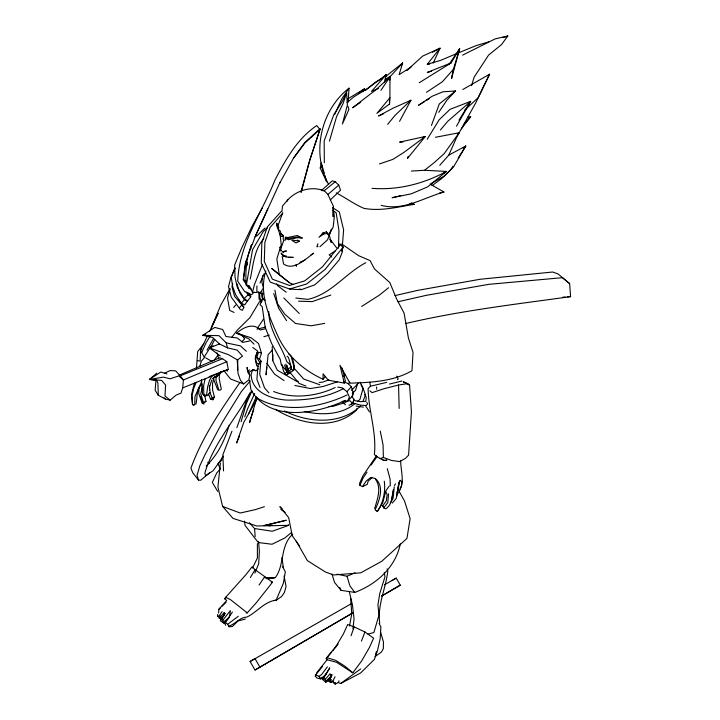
<?xml version="1.0" encoding="UTF-8"?>
<svg xmlns="http://www.w3.org/2000/svg" width="720" height="720" viewBox="0 0 720 720"><rect width="100%" height="100%" fill="white"/><g stroke="black" fill="none" stroke-linecap="round" stroke-linejoin="round"><path stroke-width="1.08" d="M237.708 370.026L237.717 360.063L228.573 354.735L209.439 347.958L213.147 345.816M256.914 285.984L256.86 291.528L259.902 293.148L263.619 293.778M338.508 248.193L338.94 230.58L336.141 212.733L332.604 210.357M298.314 381.33L296.145 381.069L277.335 370.206L272.754 360.648L272.853 354.546M360.585 102.276L352.593 107.766L375.957 89.766L389.925 76.878L389.934 97.776L376.884 113.355L389.493 104.031L389.574 98.604M389.88 80.136L389.925 76.878L380.961 90.279M196.443 368.316L197.685 351.603L203.814 343.773M200.52 351.567L200.16 361.062L197.388 360.639M222.156 611.622L218.601 616.68L217.575 616.149L217.629 614.52M199.017 387.423L198.774 393.525L202.239 403.326L205.956 401.319L204.588 394.974M211.752 379.917L209.565 387.045L210.033 392.265L207.675 395.451L203.877 395.235L203.616 385.794L205.119 378.747M218.628 613.062L218.844 609.309L226.728 600.498M284.598 364.95L286.74 371.97L287.757 373.104L288.63 372.528L287.694 371.331L285.849 364.113M348.129 102.087L349.038 88.155C320.814 110.034 311.067 153.081 328.599 184.401M272.403 349.947L268.083 354.78L266.058 374.832L266.724 367.236M389.493 104.031L389.934 97.776M342.324 246.267L343.611 229.869L339.318 211.995L332.73 207.711M401.922 481.059L401.571 485.64L398.592 493.101M156.015 379.503L155.142 390.285L158.265 395.271L165.51 399.087L170.145 400.158L176.157 395.091L180.927 393.174L182.718 387.9L183.411 379.998L180.27 375.831L175.626 370.836L170.1 370.575L164.403 373.311M260.829 360.855L259.722 374.301L264.519 387.873L268.884 392.895M388.557 493.731L387.783 502.65L383.643 508.059L382.716 505.881L386.298 501.021L387.153 494.604L385.794 491.832M392.337 503.073L396.252 498.447L398.385 485.19L400.302 480.258L399.033 482.418L398.331 489.897L397.053 492.3M284.985 240.633L285.3 237.294M262.593 275.76L261.936 282.456L263.556 288.045L259.902 293.148M342.027 249.255L341.838 251.253L343.26 247.005L340.173 244.917L322.38 266.922L304.668 280.899L289.467 285.453L272.34 279.162L264.285 261.459L264.888 242.325L270.045 227.502L282.735 213.156M394.272 486.819L393.102 498.339L390.474 502.911M220.41 463.041L217.926 487.053L222.642 506.466L232.983 518.4L256.779 525.969L288.117 525.384M352.926 628.785L354.051 618.831L352.44 604.872L349.308 591.75M281.862 211.671L282.51 206.073L287.649 199.953C297.072 190.098 311.247 185.931 324.252 190.728L327.924 194.436L333.486 206.514L333.153 216.684L333.018 207.324L334.35 216.396L333.162 227.034L328.698 235.404M278.874 227.439L276.687 223.254L276.48 225.054L280.341 235.332L281.511 236.502L282.735 236.277L283.284 235.584L281.169 233.775L280.017 230.607M280.746 250.965L281.115 247.887M285.651 238.887L285.876 237.078L287.649 237.519L297.198 235.521L302.166 237.969L297.234 237.699L288.549 239.742L286.794 238.617L285.651 238.887L297.216 237.033L302.166 237.969M245.835 261.675L243.63 278.883L246.015 282.24M219.303 617.301L219.528 615.555L220.698 616.743M293.922 369.234L294.345 365.958L292.302 357.57M346.338 94.95L346.617 92.871L341.676 102.402L333.846 114.579L324.171 140.949L324.324 162.765M206.55 395.028L207.711 386.541L209.61 380.169L212.373 375.399M225.639 625.302L224.766 623.259L226.089 620.766L229.428 617.184L230.373 610.605L222.876 620.145L223.587 623.007L225.09 622.386M374.643 508.464C377.37 499.311 381.816 488.097 375.525 479.259M393.282 489.744C391.896 496.503 392.31 504.747 385.722 508.851L384.174 508.095L382.716 505.881M452.808 71.559L451.539 78.615L459.675 48.681L448.875 64.692M249.786 375.075L248.193 373.023L247.068 367.425L247.374 370.143L249.786 375.075L248.904 379.872L243.63 383.958L230.508 378.981L223.839 370.566M352.476 396.576L353.439 391.473M349.488 626.004L351.765 613.89L350.676 598.491M249.354 286.623L246.303 285.462L252.567 249.723L263.187 231.624L267.12 228.051M391.473 500.868L393.381 490.959M324.9 175.536L326.7 181.881L320.22 168.093L321.318 162.846L324.306 173.421M396.756 496.269L399.033 482.418M323.739 677.979L320.571 678.924L316.881 677.979L315.306 676.098L317.25 672.012L327.267 659.529M250.614 248.931L251.631 244.638C246.321 257.31 245.124 271.98 246.303 285.462M384.435 82.188L386.208 74.727L367.983 88.245L353.592 97.029L347.148 102.591M349.038 405.261L352.782 403.632L353.925 399.348L351.963 396.621L353.322 393.039L351.378 386.766L347.949 383.454L343.737 381.915M265.824 271.044C258.651 293.526 269.091 316.557 278.244 336.852C287.298 356.202 303.903 370.449 323.1 379.269L325.152 376.722M214.038 377.397L216.126 377.1L217.98 375.192L214.038 377.397L212.535 383.589L212.607 390.177L214.452 397.053L212.886 399.78L210.465 398.988L208.611 394.11M251.091 246.798L251.631 244.638M256.878 292.527L252.468 292.275L254.421 284.652L262.557 264.321M351.36 403.821L352.926 403.056L353.925 399.348M232.758 283.752L231.957 286.704L234.603 296.343L243.873 307.332L242.325 310.338L240.12 309.285L231.273 297.126L228.519 286.659L231.048 276.993L235.278 268.254M300.978 191.988L309.537 160.731L319.878 129.483L316.746 125.541C297.144 138.825 285.543 159.696 274.896 180.198C261.675 213.318 238.842 244.584 237.753 281.313L244.683 291.528L251.64 294.759L253.827 292.284M375.543 654.633L376.389 651.591M301.158 192.366L309.951 159.759L320.292 128.511L305.082 142.263L293.976 157.302L279.666 183.204M230.112 288.945L227.529 298.035L229.698 310.41L234.063 312.435M241.101 421.767L246.294 403.713L251.928 390.924M329.436 141.138L336.609 116.541L343.071 103.554L346.617 92.871L347.373 105.102L342.405 124.011L348.957 109.368L348.021 106.434M199.71 366.534L201.285 361.26L204.786 357.138L204.84 355.878L211.923 344.961L214.731 339.381M400.302 543.852C395.775 567.171 376.344 584.469 354.762 592.416L341.046 590.346L334.521 582.39L332.037 574.119M471.555 85.626L474.12 77.22L488.61 55.062L501.48 44.631L507.816 36L495.252 38.844L462.618 55.134M453.303 69.507L459.675 48.681L451.044 62.955L419.229 82.728M357.777 383.022L355.518 390.366L352.323 393.453M195.876 404.217C197.712 397.449 195.813 389.187 202.203 384.093M229.122 425.25C224.919 440.352 217.467 455.112 206.172 466.002M253.755 409.302L249.507 422.658L256.986 397.458M260.469 363.483L256.77 357.678L258.543 352.152L261.513 353.25L259.515 359.055L261.378 361.674M223.587 623.007L220.383 620.694L225.027 613.539L224.154 612.684L220.275 617.202L220.968 618.804L225.027 613.539M331.362 229.086L329.319 235.368L331.245 242.406L329.967 239.508M219.033 616.734L219.492 615.33L220.275 617.202L219.033 616.734L219.195 618.165L220.968 618.804M224.766 623.259L232.425 612.036M408.186 156.357L407.502 158.454L425.286 136.485L399.591 142.128L402.93 142.011M194.445 383.013L191.475 394.677L192.519 404.622L193.986 405.45M252.504 370.215L251.163 374.265C251.451 392.445 271.206 398.952 286.353 400.068C306.018 400.482 326.034 397.845 343.611 388.53M281.277 247.419L283.797 240.327M351.054 635.706L354.204 626.94L347.688 624.51L343.494 633.771L334.872 648.288M234.747 267.975L231.327 277.326L232.578 286.344L235.647 294.714L241.281 303.165L244.719 304.938L247.257 301.221L244.395 299.709L239.787 292.959L236.925 283.77M244.674 416.88L247.752 408.447L254.655 393.516M431.46 125.46L439.299 103.968L455.481 90.99L442.971 91.782L432.063 96.291L418.437 105.318L424.764 101.457M278.154 225.225L282.717 212.877M317.979 243.774L316.872 246.753L318.024 246.591M192.519 404.622L192.042 395.784L193.842 387.918L196.227 382.239M250.812 248.202L245.421 262.647L243.216 279.855L249.174 288.243L251.208 289.044M252 245.16L255.465 235.881L267.75 208.98M363.843 90.747L364.599 88.74L347.715 98.946M257.184 352.116L255.276 357.12L256.221 362.241L258.921 364.563M231.966 431.199L222.84 454.878L223.551 470.907M361.44 641.088L364.95 631.98L354.204 626.94M236.871 427.626L246.492 400.473L250.425 392.481M342.585 251.28L339.273 259.794L327.852 273.213L314.847 284.805L301.572 289.575L295.452 289.44L289.62 289.026L270.252 282.114L261.234 262.926L261.873 242.595L267.417 226.863L281.178 211.536M334.71 114.381L341.928 98.694L349.038 88.155M362.97 401.265L365.472 395.019L362.475 386.559L361.098 384.966M239.58 435.789L236.61 443.007L243.801 422.307L256.887 399.285M254.853 573.12L258.696 563.778L259.362 551.133L258.525 541.386M328.554 235.206L329.832 232.119M263.817 298.791L262.323 299.439L260.046 304.704L262.179 306.639L265.221 327.429L271.548 343.314L280.251 359.361L281.223 364.563L285.183 369.495M335.025 676.791L332.892 681.012L334.512 683.667L335.466 684L338.274 682.524L338.994 680.859M439.758 165.312L448.794 155.142L456.678 137.277L475.812 102.726L489.564 74.241L462.834 89.487M204.255 357.192L201.681 352.575L206.064 342.729L210.006 336.474M260.019 282.978L264.114 273.78M266.319 578.628L273.672 578.313L275.445 577.503C284.94 564.228 279.9 545.625 292.752 534.177M248.535 413.955L256.293 396.801M250.173 279.153C253.386 265.347 253.863 249.948 263.826 238.509M255.051 236.853L280.071 182.232M433.197 63.081L440.082 48.168L422.748 56.052L409.608 67.95L399.096 74.7L402.633 62.982L385.803 76.464M273.933 600.588L276.021 600.426L283.401 583.191L285.318 571.806L282.438 566.325M331.056 676.863L327.132 681.606L325.746 682.218L325.179 679.383L329.886 674.082L331.938 674.91L328.887 681.111L330.597 682.488L333.297 681.75L333.945 683.118L335.466 684M352.782 403.632L349.929 400.716L342.126 401.481L343.8 403.371L347.589 401.076L349.425 397.161L346.914 391.635L342.333 387.873L337.734 387.117M209.628 331.335L218.16 313.209L211.32 328.032L220.635 305.37L229.86 288.909M201.681 352.575L200.583 350.244L207.252 336.33M252.558 567.963L257.409 557.91L257.382 543.564M357.129 408.429L356.148 410.445C333.558 431.037 299.124 424.062 275.382 409.275M323.1 379.269L323.091 373.806L328.248 380.196L344.277 383.094L345.393 380.925L342.126 368.037M363.042 91.719L364.599 88.74L358.407 93.474M322.641 679.536L329.733 667.971L322.641 679.536L325.746 682.218M331.938 674.91L328.887 681.111L331.416 682.524M287.055 365.328L288.54 371.313L286.74 371.97L287.766 370.062L288.954 371.988L288.63 372.528M286.875 201.591L287.82 199.836M399.546 121.365L410.985 100.197L392.967 108.207L378.549 115.983L383.571 113.787M315.306 676.098L316.296 674.316M262.44 207.666L252.072 226.251L241.677 248.049L234.657 264.996L235.026 277.2L237.438 287.73L244.197 298.575L247.617 300.942L250.794 296.775L248.85 293.058M207.027 350.154L213.354 338.814M401.544 64.944L402.633 62.982L390.825 75.879L385.254 79.416M201.555 381.87L194.976 396.468L194.724 404.586L192.582 404.46M279.738 247.788L280.818 245.889L276.822 259.029L279.288 274.671L289.494 282.753L293.526 284.571M456.48 126.225L470.655 101.376L450.045 109.332L439.155 119.808L427.23 139.221M329.868 681.318L330.831 679.644M389.259 486.009L385.902 490.797L382.671 502.974L377.415 511.371L376.236 510.669M371.907 477.927L368.199 481.041L367.245 484.389L362.484 486.603L359.901 485.316L363.15 477.909L366.993 472.203M287.757 373.104L288.954 371.988M223.524 456.147L213.111 470.727L205.533 475.794L204.858 473.031C213.309 443.961 234.522 420.336 249.255 394.317L251.793 390.861M250.326 577.557L255.078 569.709L252.054 566.802L246.096 574.497L225.648 597.348L224.631 598.788L226.35 600.111M259.551 301.617L249.912 317.655L237.411 330.03L231.651 337.473M458.946 120.195L470.655 101.376L447.705 121.347L440.379 130.032M452.934 166.275L450.594 169.956L441.549 178.659L432.045 185.634M458.199 157.977L465.804 145.998L448.794 155.142M388.098 79.695L389.925 76.878M248.22 371.502L249.381 369.774M438.759 112.356L446.886 100.188L455.481 90.99L453.51 92.052M257.355 328.266L263.43 319.203M362.484 486.603L366.309 480.906L370.899 477.351L375.327 478.548C384.705 486.747 379.44 500.364 375.111 509.841L377.415 511.371C383.247 502.686 385.704 491.481 384.264 481.149M259.083 585.036L264.771 576.63L255.078 569.709M400.131 489.231C404.532 480.501 400.59 469.881 400.671 460.521M220.383 620.694L224.568 614.592L224.154 612.684M221.409 371.835L219.528 374.499L219.159 378.522L221.31 389.25L219.762 390.366M221.301 458.973L223.101 456.444M435.429 137.286L459.162 132.768L444.177 153.621L434.682 162.207L424.557 170.28L411.417 171.054M376.416 455.796L362.79 476.073L359.577 483.381L359.901 485.316M370.998 465.111L377.01 456.714L383.769 460.476L386.766 460.224M264.771 576.63L272.502 582.228L256.203 602.865L247.257 612.855L246.141 613.026M293.562 158.274L304.668 143.235L319.878 129.483M217.998 355.05L214.002 360.468L211.275 361.026L205.803 357.939M394.362 485.46L395.577 483.804M336.285 645.948L326.205 658.44L327.078 659.754L336.519 662.283L352.836 672.804L361.629 660.96L369.369 647.595L373.599 638.181L364.95 631.98M327.384 666.864L321.642 674.523L319.158 676.305L315.54 675.063M335.529 647.442L338.13 644.067M461.358 128.781L470.637 116.793L467.532 117.306M260.109 362.466L258.111 365.022L256.869 379.323L259.992 387.378M227.133 619.794L228.492 618.066M429.48 64.179L427.302 64.251L440.082 48.168L432.513 52.2M343.26 247.005L325.062 269.478L306.657 283.968L289.62 289.026M316.791 673.434L322.371 666.639M387.666 124.326L395.136 115.272L410.985 100.197M250.173 380.961L241.272 391.689L222.282 422.424L204.849 454.977L199.818 465.858L197.037 475.308L198.495 480.114L200.754 480.213L209.574 472.797M320.22 168.093L322.326 165.582M384.858 76.329L386.208 74.727L371.52 91.368L378.459 88.497M233.694 307.431L235.764 304.992M239.418 307.827L241.569 305.289M331.263 652.518L326.205 658.44L327.654 657.855L335.835 660.456L344.844 666.162L352.836 672.804M332.703 650.826L334.152 649.134M239.823 382.644C221.166 409.554 202.122 437.13 190.917 468.198L192.753 472.734L198.495 480.114M454.068 68.562L442.413 81.729L426.492 92.295M200.583 350.244L201.969 348.687M327.69 233.505L326.376 231.867L322.875 233.001L319.005 237.339L323.811 233.892L327.69 233.505L329.04 235.791L327.564 239.778L319.887 246.744M463.275 125.055L470.637 116.793L468.774 118.044M220.248 469.044L216.738 472.959L212.319 482.409L217.701 491.427M241.281 303.165L244.395 299.709M221.139 371.556L216.126 377.1L215.964 380.403L218.907 390.123L217.746 389.826L213.579 379.233M488.052 75.897L489.564 74.241L478.098 97.794L464.499 110.313M346.914 391.635L351.378 386.766M334.512 683.667L335.511 682.578M330.282 680.967L331.299 679.887L329.229 680.112L330.282 680.967L330.597 682.488L332.892 681.012L333.297 681.75M326.664 673.326L323.253 676.863L320.022 678.258L319.158 676.305M351.477 390.384L358.128 383.49M348.3 383.751L349.857 382.149M347.589 401.076L351.963 396.621M386.631 382.365L370.449 386.235L368.118 388.611C368.487 410.787 376.758 432.27 374.373 454.518L377.01 456.714M241.695 341.892L244.692 338.895M222.003 459.855L218.025 463.743L220.104 468.405M224.631 598.788L226.179 597.258M244.197 298.575L248.076 294.822L246.285 292.122M256.491 236.232L265.005 228.006M218.844 609.309L220.446 607.761M222.048 606.222L226.053 602.361M330.291 199.926L340.56 190.197L338.742 185.112L335.223 181.719L332.28 180.855L321.291 190.602M397.476 379.611L398.178 378.981L396.801 376.092M343.737 376.209L345.312 374.805M327.924 194.436L338.742 185.112M158.265 395.271L157.932 383.085L156.699 380.457L149.418 379.458L156.69 373.257M406.989 70.506L411.183 66.96M223.362 622.215L229.428 617.184M253.296 369.963L255.969 370.773L258.228 368.874M354.879 403.668C341.217 415.152 320.886 415.323 304.227 411.462M357.381 401.589L359.874 399.501L362.97 388.8L360.225 382.293M365.589 90.27L375.399 82.215L382.014 78.552M291.555 532.431L284.868 537.939L272.043 544.248L258.255 542.547L244.962 525.285L244.647 521.127M335.223 181.719L324.252 190.728L322.272 190.647M338.274 682.524L340.65 683.514L360.639 668.943M225.162 622.035L227.628 624.312L238.293 616.275M388.575 287.73L379.341 295.146L361.638 306.468M288.936 373.221L290.601 371.898M360.477 406.08C340.488 425.268 307.557 422.82 284.553 410.967M463.176 148.014L465.804 145.998L453.474 167.04L443.961 176.319L431.091 183.546M506.133 37.287L507.816 36L502.479 37.656M288.792 524.655L287.091 525.933L272.232 531.252L254.556 528.534L249.444 522.747M204.732 402.219L205.956 401.319M325.512 681.39L331.326 676.224L329.886 674.082M248.409 372.834L252.963 369.54M285.957 370.575L290.844 367.056L290.097 364.005M374.976 656.649L381.429 652.068L383.364 648.576L383.454 641.934L380.61 632.223M276.021 600.426L281.592 596.538L284.382 592.47L286.074 586.566L284.094 576.009M290.934 355.698L293.625 365.571L293.661 370.278L286.551 375.138L284.589 373.167M286.74 371.97L287.694 371.331M170.145 400.158L164.988 395.964L165.6 385.047L161.64 380.367L149.418 379.458L160.74 372.033L166.896 373.896M334.998 251.064L329.184 254.826L331.533 257.013M212.445 378.639L217.98 375.192M457.353 133.893L459.162 132.768M426.573 100.35L429.282 98.694M310.977 254.835L313.713 253.179C305.694 258.822 293.598 271.359 283.545 263.943L282.222 256.455M443.592 173.106L446.418 171.414L424.557 170.28M255.006 670.014L259.929 667.17L255.006 658.656L250.092 661.491L255.006 670.014L352.692 612.936M381.708 595.98L400.275 585.162L396.216 578.115L384.525 584.775M259.929 667.17L352.845 612.873M381.888 595.908L400.275 585.162M340.65 683.514L360.558 673.02L374.355 659.457L377.496 650.628L380.178 638.667L380.871 627.003L379.053 623.385M392.148 580.464L396.216 578.115M250.092 661.491L351.414 603.666M365.805 262.701C345.357 273.456 331.704 293.814 308.07 299.358L295.785 298.053M281.511 236.502L283.284 235.584M297.459 240.12L299.214 241.371L295.983 242.946L291.861 240.309L293.778 240.111M205.641 333.99L202.743 335.331L212.607 337.455L219.384 343.944L227.52 347.868L237.204 350.136L242.496 356.076L237.249 360.207L238.041 373.419L240.471 380.295L243.63 383.958M345.132 400.401C317.133 413.982 269.226 422.631 250.92 389.718L249.498 380.25M179.118 375.21L219.726 357.768L222.534 358.713L226.809 361.692L228.276 369.459L182.718 387.9M335.187 387.522C316.503 396.513 293.058 399.195 273.636 391.518M337.185 574.209L347.013 576.243L355.005 572.832M456.606 53.613L440.631 60.372L427.302 64.251M299.853 262.224L305.019 260.046M226.809 361.692L183.411 379.998L178.767 375.939L170.127 378.801L163.341 377.118L149.418 379.458M423.234 137.349L425.286 136.485L404.028 152.334L392.823 159.399L379.476 163.926M347.04 394.983C319.968 407.781 283.725 413.874 256.761 397.863M457.605 53.19L476.163 45.612L488.664 41.895M213.363 397.503L214.452 397.053L210.465 398.988M180.27 375.831L222.534 358.713M219.384 343.944L209.439 347.958L220.311 355.986M451.044 62.955L427.302 72.441L431.586 71.19M276.192 600.039C263.988 601.866 257.256 611.982 246.942 617.076C239.499 617.328 235.431 624.168 228.744 626.121L227.628 624.312M209.178 376.614L224.883 370.485M328.779 379.863L322.524 382.203L319.158 382.419M380.079 458.703L383.373 457.47L391.401 460.404L399.591 461.601L405.441 458.388L408.573 455.139L411.435 411.759L409.563 385.164L407.745 383.589L403.236 381.771L409.563 385.164M330.831 295.065L312.228 301.626L298.521 301.167M430.164 184.068L443.934 192.042C423.486 197.766 403.083 211.257 381.141 205.326M337.401 381.834L322.911 386.541L310.284 388.539L294.858 385.47M264.42 506.691L255.51 509.589L240.201 513.018L222.642 506.466M343.35 403.074L333.279 406.278L328.995 406.638M263.862 336.672L269.262 335.178M401.868 381.042L389.511 384.057M228.276 369.459L225.936 370.071L227.358 371.133M245.331 619.065L237.969 621.018L232.371 626.49L228.888 626.796L228.744 626.121M367.911 634.104L373.869 632.556L378.945 615.24L377.928 604.782L379.764 593.577L384.957 576.846L384.291 572.463M265.59 328.644L260.217 330.012A30.015 17.334 -60 0 0 236.691 333.18L248.841 338.904L254.07 344.16M407.745 383.589L398.556 385.02L384.408 388.602L372.096 392.616L369.891 390.861M400.743 195.597L392.076 197.748L411.273 193.833L427.77 186.822L446.418 171.414C423.657 183.852 397.962 190.341 371.979 188.352M257.04 329.184L265.644 327.033M394.947 295.605L417.609 290.385L480.087 279.279L552.654 272.016L558.036 273.915L569.646 283.653L570.582 296.64C515.358 304.263 459.864 310.779 405.522 323.559M398.016 301.761L426.177 295.362L488.781 284.337L562.482 277.686L569.646 283.653M439.686 192.915L443.934 192.042M204.705 396.018L207.675 395.451L206.046 394.956M249.408 341.091L242.775 342.342L237.258 338.004L225.927 336.483L222.669 329.499L214.812 327.438L202.743 335.331L218.943 335.655L226.224 342.882L227.52 347.868M324.684 323.37L311.139 325.791L295.533 323.469L284.715 314.118L277.407 303.516L274.896 290.169M272.592 525.303L269.397 525.807L266.184 525.15M386.784 460.107L383.769 460.476L382.401 459.216M299.061 240.768L294.48 240.525M562.932 297.18L565.155 296.955M202.608 386.073L200.745 393.894L203.994 404.073L202.833 403.263L200.367 396.459M567.351 296.793L570.582 296.64M264.906 577.764L275.445 577.503M288.288 257.481L293.238 257.382L285.534 256.887L282.366 255.051M338.76 244.08L342.513 244.269M363.384 407.133L356.238 406.107M409.725 203.805L414.162 204.327L411.219 202.86M411.993 203.985L414.162 204.327C397.638 207.054 380.817 211.419 364.023 208.386C354.123 204.192 345.645 197.775 336.231 192.888M353.565 400.374L360.54 401.67L365.823 401.337L366.264 397.323L364.662 394.416M262.323 299.439L265.266 300.033M281.574 250.74L279.864 249.759M286.506 256.113L284.04 255.591L281.592 254.178L281.034 252.954M226.224 342.882L240.462 345.915L246.357 351.279M271.287 581.94L272.502 582.228M219.195 618.165L220.5 618.489M283.176 251.55L283.716 252.54M299.538 289.026L301.572 289.575M352.926 403.056L360.522 405.126L366.102 405.54L367.623 403.983L366.795 402.381M217.575 616.149L218.295 616.356M319.797 384.741L303.669 379.026L293.688 367.776M293.661 370.278L291.294 369.414L285.273 373.212L283.599 371.385L281.781 364.32M306.036 386.073L299.088 383.4L289.998 372.456M253.395 369.684L255.969 370.773M225.648 597.348L230.445 599.607L247.257 612.855M220.869 619.164L222.876 620.145M256.77 357.678L259.515 359.055M280.206 233.748L282.87 235.107M207.729 462.312L209.502 463.266M297.504 240.327L299.214 241.371M258.228 366.687L256.725 365.76L255.231 359.091L257.661 351.045L252.756 347.481M284.049 380.565L274.545 374.139L266.877 363.339M323.352 678.159L325.179 679.383M342.612 244.602L358.641 255.69L370.044 260.577L374.49 268.974L389.799 282.528L396.54 298.791L404.1 313.173L408.411 338.049L413.037 352.395L411.966 370.719C393.372 381.519 371.025 382.5 349.992 383.157L339.966 365.265L344.277 383.094M280.863 509.427L285.138 512.46M248.076 294.822L250.794 296.775M203.877 395.235L202.608 394.299L201.429 379.503M286.227 292.212L277.668 285.732L276.786 283.806M288.648 353.889L290.178 355.095M289.494 282.753L271.638 268.407L279.288 274.671M343.8 403.371L345.483 404.73M290.619 365.04L286.785 361.62C281.187 344.943 268.758 330.246 268.812 311.616M164.07 397.791L165.51 399.087M282.249 508.896L279.855 506.691L288.675 517.635L292.248 535.698L299.727 546.336M299.241 313.479L283.806 297.963M287.046 356.193L288.567 357.624L291.159 366.768L291.294 369.414L290.844 367.056M322.875 233.001L323.811 233.892M320.022 678.258L320.571 678.924M330.183 239.391L336.654 247.878M354.762 592.416L349.911 585.882L347.013 576.243M248.4 285.588L249.588 287.271M282.024 253.854L283.86 256.527M212.886 399.78L209.952 392.49M261.414 302.463L259.11 299.07L258.804 291.753M238.77 299.781L243.873 307.332M288.081 372.564L287.073 369.963M244.206 338.463L241.812 334.845L236.691 333.18L251.145 337.797L258.516 343.503L261.513 353.25M263.475 299.025L262.323 297.252L262.026 291.942M365.364 405.531L369.522 411.966M261.99 301.302L259.83 297.963L259.623 292.959M286.578 320.688L278.622 308.187L273.753 293.607M263.259 299.484L262.188 297.801L262.008 293.661M296.244 541.152L307.368 560.61L325.422 572.004L333.567 574.965L360.783 572.832L381.771 561.267L406.944 538.434L410.13 518.643L404.541 501.057L399.213 491.472M326.376 231.867L327.492 234.099M249.345 285.849L252.468 292.275M339.804 587.547L341.046 590.346M247.428 285.165L248.697 288.045M278.001 227.376L279.144 230.391M387.108 568.881L387.819 570.978C385.857 588.582 377.19 605.007 379.737 623.088M276.687 223.254L277.623 226.377M217.089 352.872L218.781 358.965M387.306 468.657L390.042 478.899L390.348 485.838M380.277 431.118L383.067 444.924L383.373 457.47M296.082 264.582L296.397 266.391M369.774 382.113L370.449 386.235M283.275 236.124L283.266 239.643M281.97 557.505L283.437 568.26M279.954 233.505L281.277 245.097M376.578 386.991L376.758 389.196M254.556 528.534L255.186 536.589M209.358 385.65L209.574 390.528M272.187 346.59L272.754 360.648M398.556 385.02L399.168 408.447M247.257 262.899L246.555 266.094L247.32 262.881M284.373 251.37L282.411 251.928L286.479 250.992L284.373 251.37M286.119 520.281L264.204 525.573L286.119 520.281"/></g></svg>
